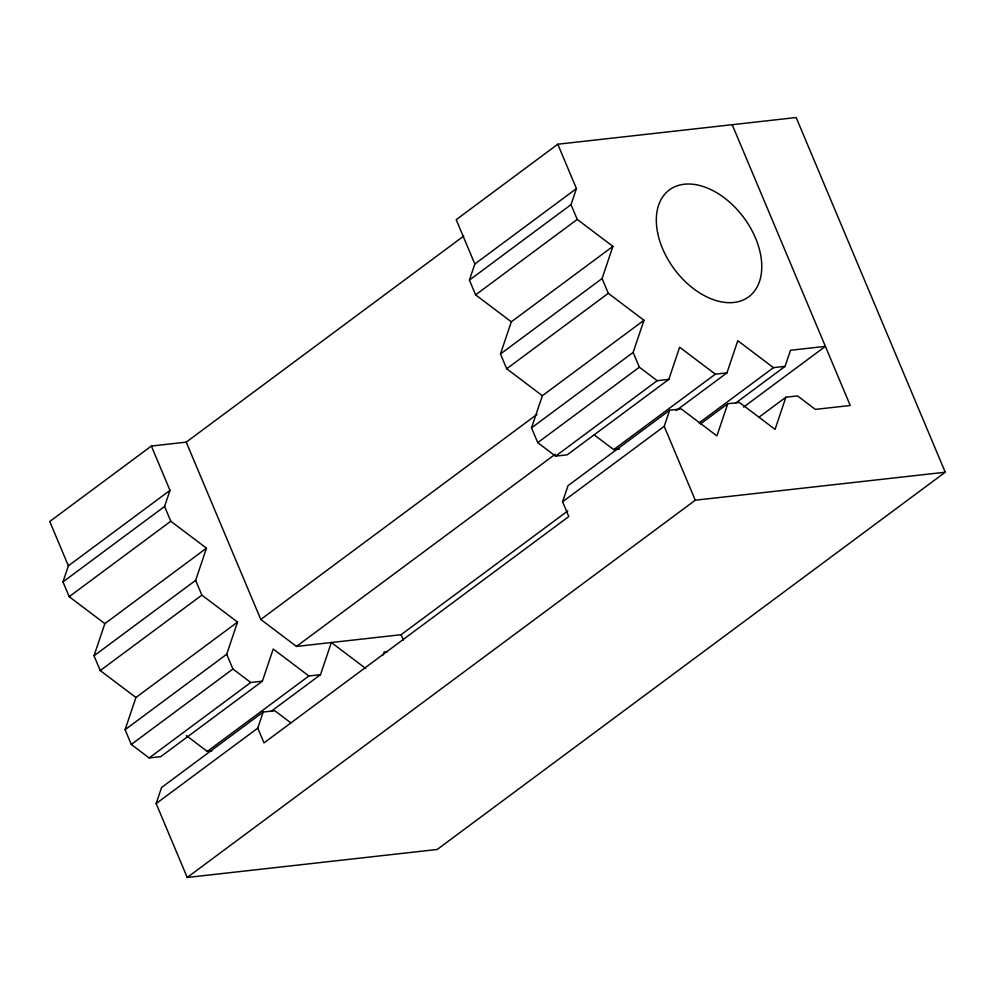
<?xml version="1.0" encoding="UTF-8"?>
<svg xmlns="http://www.w3.org/2000/svg" width="995" height="995" viewBox="0 0 995 995"><rect width="100%" height="100%" fill="white"/><g stroke="black" fill="none" stroke-linecap="round" stroke-linejoin="round"><path stroke-width="1.49" d="M365.799 668.54L331.347 642.509L320.514 674.672L308.898 675.978L273.215 649.026L262.382 681.189L160.78 756.635L149.15 757.941L131.303 744.459L125.096 729.683L135.929 697.52L100.246 670.568L94.027 655.792L104.861 623.629L69.19 596.677L62.971 581.901L68.381 565.819L169.996 490.373L151.364 446.034L49.75 521.492L68.381 565.819M62.971 581.901L164.585 506.455L169.996 490.373M94.027 655.792L195.642 580.346L206.475 548.183L170.792 521.231L164.585 506.455M743.601 407.092L825.39 346.372L790.515 350.277L785.092 366.359L773.463 367.652L737.793 340.7L726.959 372.864L715.33 374.17L679.647 347.218L668.827 379.381L567.212 454.827L555.583 456.133L537.748 442.651L531.529 427.875L542.362 395.712L506.691 368.759L500.473 353.984L511.306 321.82L475.622 294.868L469.416 280.092L474.826 264.011L456.195 219.671L557.797 144.225L796.162 117.534L945.25 472.215L437.203 849.469L187.222 877.466L156.153 803.574L161.576 787.493L263.177 712.047L274.807 710.741L290.801 722.83M125.096 729.683L226.711 654.237L237.531 622.074L201.861 595.122L195.642 580.346M156.153 803.574L257.767 728.129L263.177 712.047M383.087 655.008L384.07 652.086L386.98 651.762M469.416 280.092L571.018 204.634L576.441 188.565L557.797 144.225M500.473 353.984L602.087 278.538L612.908 246.374L577.237 219.422L571.018 204.634M257.767 728.129L263.974 742.904L568.804 516.542L562.598 501.766L568.008 485.684L669.623 410.238L681.252 408.933L716.922 435.885L727.755 403.721L739.385 402.428L775.068 429.38L785.888 397.216L797.517 395.91L815.353 409.393L850.24 405.487L732.208 124.686M531.529 427.875L633.143 352.429L643.976 320.266L608.293 293.314L602.087 278.538M562.598 501.766L664.212 426.32L669.623 410.238M151.364 446.034L186.239 442.128L463.695 236.101M474.826 264.011L576.441 188.565M69.19 596.677L170.792 521.231M475.622 294.868L577.237 219.422M104.861 623.629L206.475 548.183M511.306 321.82L612.908 246.374M100.246 670.568L201.861 595.122M506.691 368.759L608.293 293.314M135.929 697.52L237.531 622.074M542.362 395.712L643.976 320.266M186.239 442.128L260.789 619.462L537.001 414.355M131.303 744.459L232.917 669.013L250.752 682.483L262.382 681.189M537.748 442.651L639.362 367.205L657.197 380.675L668.827 379.381M260.789 619.462L296.473 646.427L555.26 454.242M149.15 757.941L250.752 682.483M555.583 456.133L657.197 380.675M186.363 735.628L207.283 751.424L308.898 675.978M594.04 434.753L613.716 449.616L715.33 374.17M270.951 711.487L320.514 674.672M676.152 410.587L726.959 372.864M296.473 646.427L401.109 634.698L567.834 510.895M699.124 422.863L773.463 367.652M700.492 423.969L727.755 403.721M735.529 403.162L785.092 366.359M758.625 417.452L785.888 397.216M187.222 877.466L695.269 500.211L945.25 472.215M613.716 449.616L619.537 448.969M207.283 751.424L211.636 750.939M633.143 352.429L639.362 367.205M664.212 426.32L695.269 500.211M401.109 634.698L403.373 640.071M226.711 654.237L232.917 669.013M657.683 233.079A66.578 43.245 53.4 0 0 745.081 299.097A66.578 43.245 53.4 0 0 724.348 197.856A66.578 43.245 53.4 0 0 657.683 233.079"/></g></svg>
